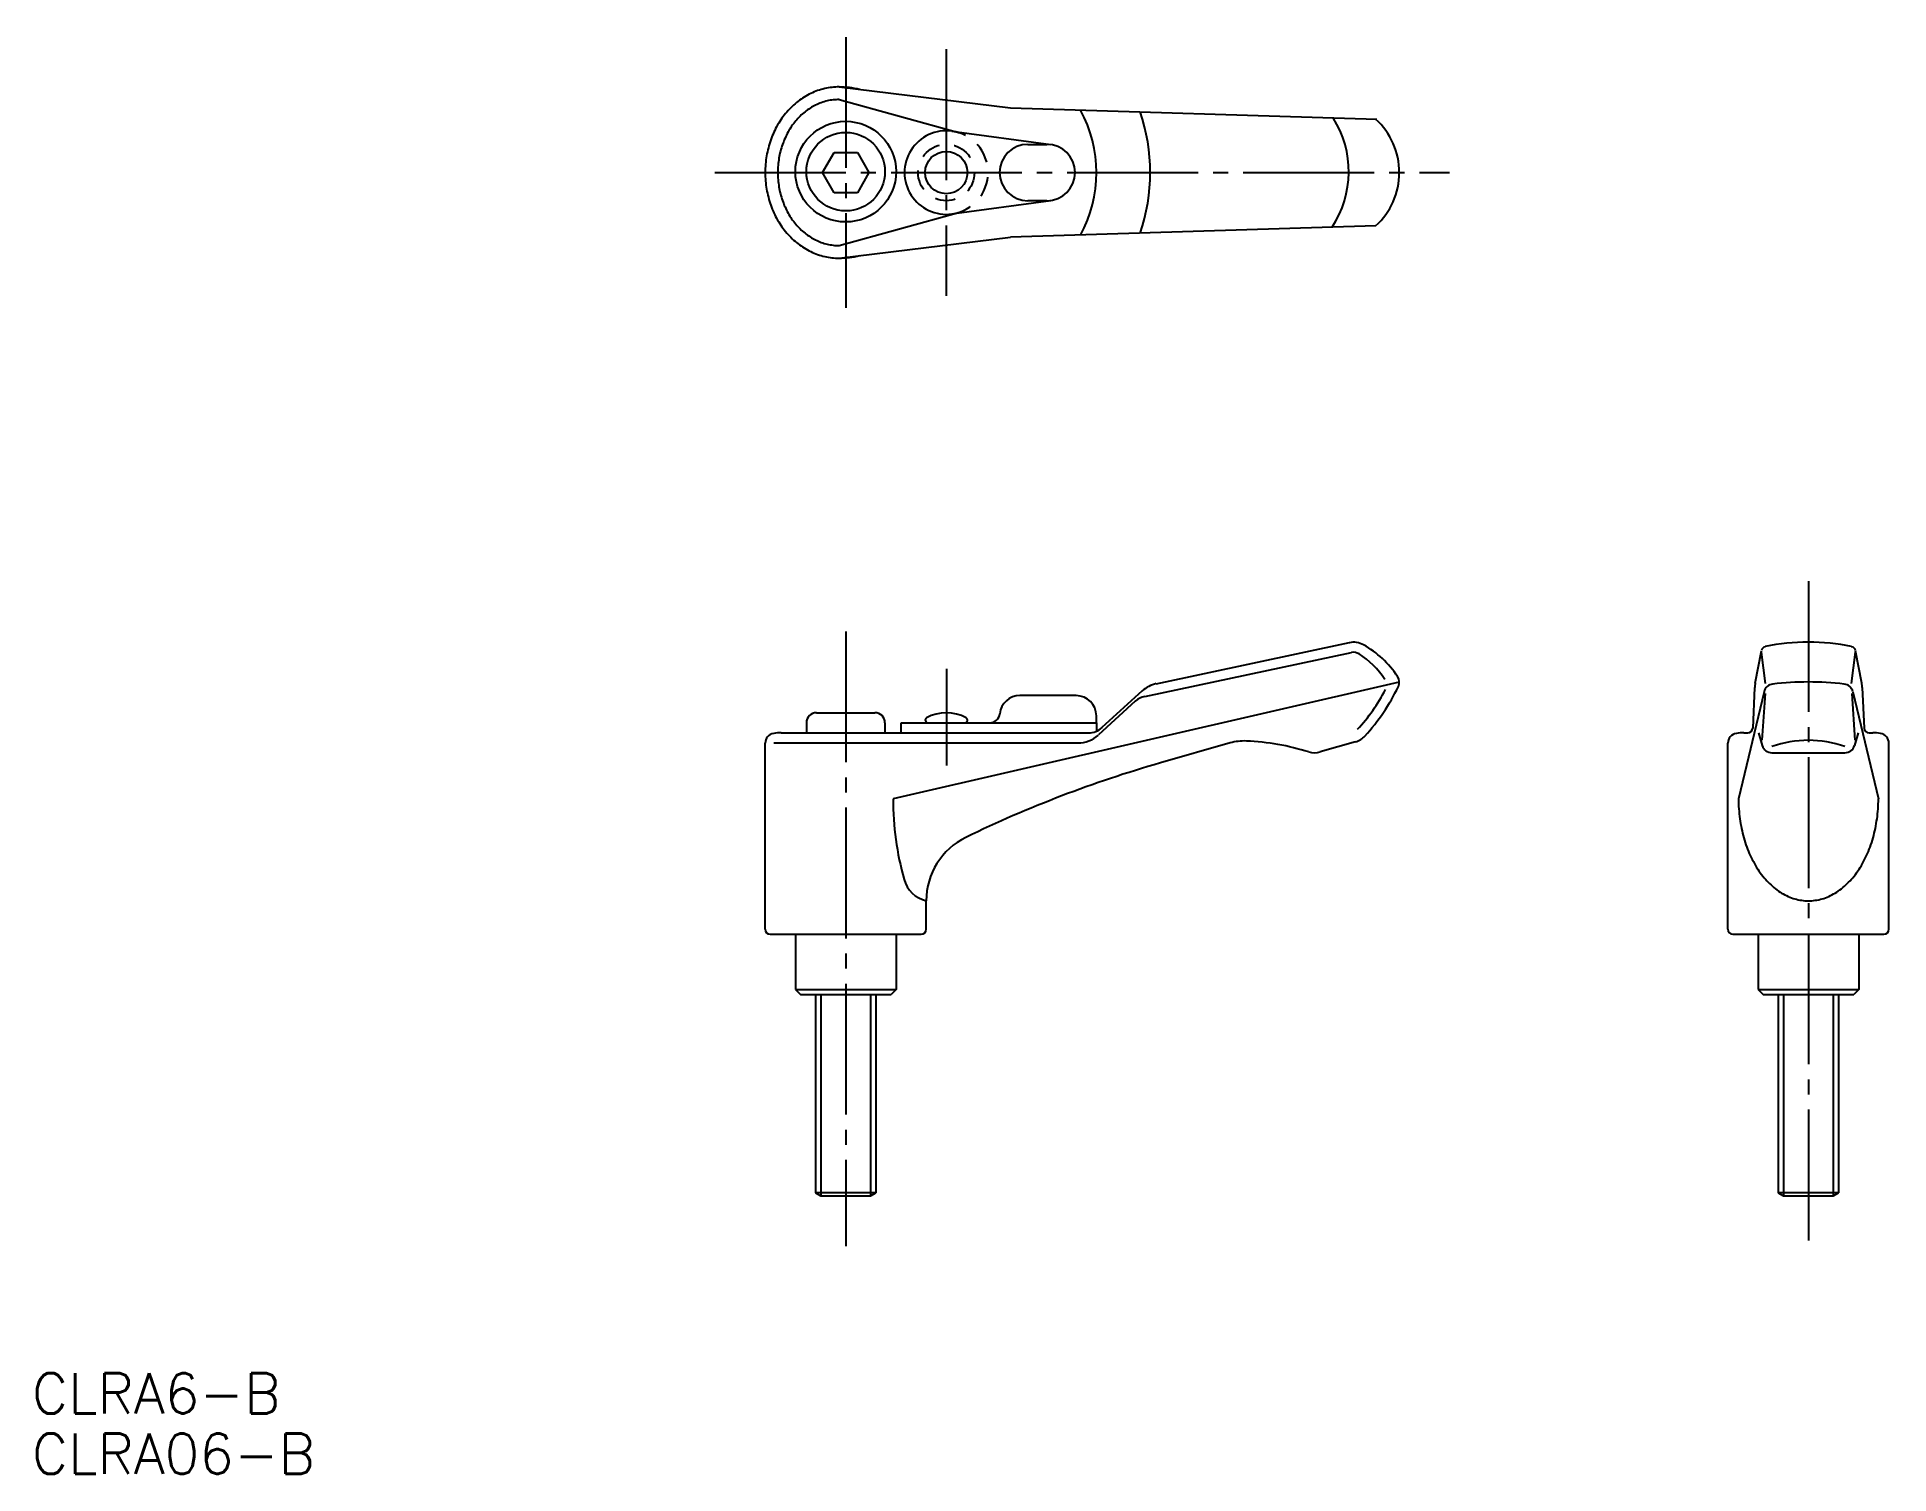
# Model space of a CAD drawing. Extents: x 58 to 242, y 183 to 326.
import ezdxf

# ---------------------------------------------------------------- set-up
doc = ezdxf.new("R2010")
doc.units = 0
doc.linetypes.add('CENTER', pattern=[17.5, 13, -1.5, 1.5, -1.5])
doc.linetypes.add('DASHED', pattern=[3.5, 2, -1.5])
doc.layers.get('0').update_dxf_attribs({"linetype": 'CONTINUOUS'})
doc.layers.add('CENTER', color=1, linetype='CENTER')
doc.styles.get("Standard").update_dxf_attribs({"font": 'txt.shx', "bigfont": '@extfont2.shx'})

msp = doc.modelspace()

# ---------------------------------------------------------------- linework, layer by layer
at = {"color": 7, "linetype": 'CONTINUOUS'}
for p, q in [((137.62, 320.58), (154.65, 318.51)), ((137.62, 319.33), (149.63, 316.01)), ((154.65, 318.51), (191.03, 317.37)), ((148.83, 316.2), (158.65, 314.86)), ((156.37, 314.88), (158.27, 314.88)), ((135.97, 312.08), (137.13, 314.08)), ((137.13, 314.08), (139.44, 314.08)), ((139.44, 314.08), (140.59, 312.08)), ((137.13, 310.08), (135.97, 312.08)), ((140.59, 312.08), (139.44, 310.08)), ((139.44, 310.08), (137.13, 310.08)), ((148.83, 307.97), (158.65, 309.31)), ((158.27, 309.28), (156.37, 309.28)), ((137.62, 304.83), (149.63, 308.16)), ((137.62, 303.58), (154.65, 305.65)), ((190.93, 306.79), (154.65, 305.65)), ((169.13, 261.31), (188.32, 265.39)), ((167.99, 260.05), (188.53, 264.41)), ((228.63, 261.35), (229.25, 264.59)), ((229.65, 261.33), (229.25, 264.43)), ((238.2, 261.33), (238.6, 264.43)), ((239.22, 261.35), (238.6, 264.59)), ((193.28, 261.47), (142.99, 249.86)), ((161.18, 260.13), (155.58, 260.13)), ((167.05, 259.57), (163.38, 256.22)), ((167.74, 260.6), (163.74, 256.96)), ((229.51, 260.51), (226.97, 249.86)), ((228.58, 260.93), (228.39, 256.91)), ((229.62, 260.33), (229.31, 255.69)), ((238.23, 260.33), (238.53, 255.69)), ((238.33, 260.51), (240.87, 249.86)), ((239.27, 260.93), (239.46, 256.91)), ((135.38, 258.43), (141.18, 258.43)), ((163.18, 257.43), (163.18, 258.13)), ((131.88, 256.43), (162.4, 256.43)), ((134.38, 257.43), (134.38, 256.43)), ((142.18, 257.43), (142.18, 256.43)), ((143.8, 257.43), (163.18, 257.43)), ((143.8, 256.43), (143.8, 257.43)), ((163.18, 257.43), (163.18, 256.6)), ((227.52, 256.43), (227.89, 256.43)), ((228.97, 256.43), (229.34, 255.17)), ((238.88, 256.43), (238.5, 255.17)), ((239.96, 256.43), (240.32, 256.43)), ((130.28, 236.93), (130.28, 255.39)), ((131.13, 255.43), (161.36, 255.43)), ((176.48, 255.43), (169.55, 253.44)), ((188.94, 255.54), (185.42, 254.53)), ((225.92, 236.93), (225.92, 255.39)), ((230.3, 254.45), (237.55, 254.45)), ((241.92, 236.93), (241.92, 255.39)), ((146.28, 236.93), (146.28, 239.75)), ((130.78, 236.43), (145.78, 236.43)), ((133.28, 236.43), (133.28, 230.93)), ((143.28, 236.43), (143.28, 230.93)), ((226.42, 236.43), (241.42, 236.43)), ((228.92, 236.43), (228.92, 230.93)), ((238.92, 236.43), (238.92, 230.93)), ((133.28, 230.93), (133.78, 230.43)), ((133.28, 230.93), (143.28, 230.93)), ((133.78, 230.43), (142.78, 230.43)), ((135.28, 230.43), (135.28, 210.73)), ((141.28, 230.43), (141.28, 210.73)), ((143.28, 230.93), (142.78, 230.43)), ((228.92, 230.93), (229.42, 230.43)), ((228.92, 230.93), (238.92, 230.93)), ((229.42, 230.43), (238.42, 230.43)), ((230.92, 230.43), (230.92, 210.73)), ((236.92, 230.43), (236.92, 210.73)), ((238.92, 230.93), (238.42, 230.43)), ((135.28, 210.73), (135.82, 210.43)), ((141.28, 210.73), (135.28, 210.73)), ((135.82, 210.43), (140.73, 210.43)), ((140.73, 210.43), (141.28, 210.73)), ((230.92, 210.73), (231.46, 210.43)), ((236.92, 210.73), (230.92, 210.73)), ((231.46, 210.43), (236.37, 210.43)), ((236.37, 210.43), (236.92, 210.73))]:
    msp.add_line(p, q, dxfattribs=at)
at = {"color": 3, "linetype": 'CONTINUOUS'}
for p, q in [((135.82, 230.43), (135.82, 210.43)), ((140.73, 230.43), (140.73, 210.43)), ((231.46, 230.43), (231.46, 210.43)), ((236.37, 230.43), (236.37, 210.43))]:
    msp.add_line(p, q, dxfattribs=at)
at = {"color": 7, "linetype": 'CONTINUOUS'}
for points in [[(137.62, 320.58, 0), (137.44, 320.58, 0), (137.26, 320.57, 0), (137.08, 320.56, 0), (136.9, 320.54, 0), (136.72, 320.52, 0), (136.54, 320.49, 0), (136.37, 320.46, 0), (136.19, 320.42, 0), (136.01, 320.38, 0), (135.84, 320.33, 0), (135.66, 320.28, 0), (135.49, 320.22, 0), (135.32, 320.15, 0), (135.15, 320.09, 0), (134.98, 320.01, 0), (134.81, 319.94, 0), (134.65, 319.86, 0), (134.48, 319.77, 0), (134.32, 319.68, 0), (134.16, 319.58, 0), (134, 319.48, 0), (133.85, 319.38, 0), (133.69, 319.26, 0), (133.54, 319.15, 0), (133.4, 319.03, 0), (133.25, 318.91, 0), (133.1, 318.79, 0), (132.96, 318.65, 0), (132.83, 318.52, 0), (132.69, 318.38, 0), (132.56, 318.24, 0), (132.43, 318.09, 0), (132.31, 317.94, 0), (132.18, 317.79, 0), (132.06, 317.64, 0), (131.95, 317.48, 0), (131.83, 317.31, 0), (131.72, 317.15, 0), (131.62, 316.98, 0), (131.52, 316.81, 0), (131.42, 316.63, 0), (131.32, 316.45, 0), (131.23, 316.27, 0), (131.15, 316.09, 0), (131.06, 315.91, 0), (130.99, 315.72, 0), (130.91, 315.53, 0), (130.84, 315.34, 0), (130.77, 315.14, 0), (130.71, 314.95, 0), (130.65, 314.75, 0), (130.6, 314.55, 0), (130.55, 314.35, 0), (130.5, 314.15, 0), (130.46, 313.95, 0), (130.42, 313.74, 0), (130.39, 313.54, 0), (130.36, 313.33, 0), (130.34, 313.12, 0), (130.32, 312.92, 0), (130.3, 312.71, 0), (130.29, 312.5, 0), (130.28, 312.29, 0), (130.28, 312.08, 0), (130.28, 311.88, 0), (130.29, 311.67, 0), (130.3, 311.46, 0), (130.32, 311.25, 0), (130.34, 311.04, 0), (130.36, 310.84, 0), (130.39, 310.63, 0), (130.42, 310.43, 0), (130.46, 310.22, 0), (130.5, 310.02, 0), (130.55, 309.82, 0), (130.6, 309.62, 0), (130.65, 309.42, 0), (130.71, 309.22, 0), (130.77, 309.02, 0), (130.84, 308.83, 0), (130.91, 308.64, 0), (130.99, 308.45, 0), (131.06, 308.26, 0), (131.15, 308.08, 0), (131.23, 307.89, 0), (131.32, 307.71, 0), (131.42, 307.54, 0), (131.52, 307.36, 0), (131.62, 307.19, 0), (131.72, 307.02, 0), (131.83, 306.86, 0), (131.95, 306.69, 0), (132.06, 306.53, 0), (132.18, 306.38, 0), (132.31, 306.22, 0), (132.43, 306.07, 0), (132.56, 305.93, 0), (132.69, 305.79, 0), (132.83, 305.65, 0), (132.96, 305.51, 0), (133.1, 305.38, 0), (133.25, 305.26, 0), (133.4, 305.13, 0), (133.54, 305.02, 0), (133.69, 304.9, 0), (133.85, 304.79, 0), (134, 304.69, 0), (134.16, 304.59, 0), (134.32, 304.49, 0), (134.48, 304.4, 0), (134.65, 304.31, 0), (134.81, 304.23, 0), (134.98, 304.15, 0), (135.15, 304.08, 0), (135.32, 304.01, 0), (135.49, 303.95, 0), (135.66, 303.89, 0), (135.84, 303.84, 0), (136.01, 303.79, 0), (136.19, 303.75, 0), (136.37, 303.71, 0), (136.54, 303.68, 0), (136.72, 303.65, 0), (136.9, 303.62, 0), (137.08, 303.61, 0), (137.26, 303.59, 0), (137.44, 303.59, 0), (137.62, 303.58, 0)], [(137.62, 319.33, 0), (137.47, 319.33, 0), (137.32, 319.32, 0), (137.17, 319.31, 0), (137.02, 319.3, 0), (136.88, 319.28, 0), (136.73, 319.26, 0), (136.58, 319.23, 0), (136.43, 319.19, 0), (136.29, 319.16, 0), (136.14, 319.12, 0), (136, 319.07, 0), (135.85, 319.02, 0), (135.71, 318.97, 0), (135.57, 318.91, 0), (135.43, 318.85, 0), (135.29, 318.78, 0), (135.15, 318.71, 0), (135.02, 318.64, 0), (134.88, 318.56, 0), (134.75, 318.48, 0), (134.62, 318.39, 0), (134.49, 318.3, 0), (134.36, 318.21, 0), (134.24, 318.11, 0), (134.11, 318.01, 0), (133.99, 317.91, 0), (133.87, 317.8, 0), (133.76, 317.69, 0), (133.64, 317.57, 0), (133.53, 317.46, 0), (133.42, 317.33, 0), (133.31, 317.21, 0), (133.21, 317.08, 0), (133.11, 316.95, 0), (133.01, 316.82, 0), (132.91, 316.68, 0), (132.82, 316.54, 0), (132.73, 316.4, 0), (132.64, 316.26, 0), (132.56, 316.11, 0), (132.48, 315.96, 0), (132.4, 315.81, 0), (132.32, 315.66, 0), (132.25, 315.5, 0), (132.18, 315.34, 0), (132.12, 315.18, 0), (132.05, 315.02, 0), (131.99, 314.86, 0), (131.94, 314.69, 0), (131.89, 314.53, 0), (131.84, 314.36, 0), (131.79, 314.19, 0), (131.75, 314.02, 0), (131.71, 313.85, 0), (131.68, 313.67, 0), (131.65, 313.5, 0), (131.62, 313.32, 0), (131.6, 313.15, 0), (131.58, 312.97, 0), (131.56, 312.8, 0), (131.55, 312.62, 0), (131.54, 312.44, 0), (131.53, 312.26, 0), (131.53, 312.08, 0), (131.53, 311.91, 0), (131.54, 311.73, 0), (131.55, 311.55, 0), (131.56, 311.37, 0), (131.58, 311.2, 0), (131.6, 311.02, 0), (131.62, 310.84, 0), (131.65, 310.67, 0), (131.68, 310.5, 0), (131.71, 310.32, 0), (131.75, 310.15, 0), (131.79, 309.98, 0), (131.84, 309.81, 0), (131.89, 309.64, 0), (131.94, 309.48, 0), (131.99, 309.31, 0), (132.05, 309.15, 0), (132.12, 308.98, 0), (132.18, 308.82, 0), (132.25, 308.67, 0), (132.32, 308.51, 0), (132.4, 308.36, 0), (132.48, 308.2, 0), (132.56, 308.06, 0), (132.64, 307.91, 0), (132.73, 307.76, 0), (132.82, 307.62, 0), (132.91, 307.49, 0), (133.01, 307.35, 0), (133.11, 307.21, 0), (133.21, 307.08, 0), (133.31, 306.96, 0), (133.42, 306.83, 0), (133.53, 306.71, 0), (133.64, 306.59, 0), (133.76, 306.48, 0), (133.87, 306.37, 0), (133.99, 306.26, 0), (134.11, 306.16, 0), (134.24, 306.06, 0), (134.36, 305.96, 0), (134.49, 305.87, 0), (134.62, 305.78, 0), (134.75, 305.69, 0), (134.88, 305.61, 0), (135.02, 305.53, 0), (135.15, 305.46, 0), (135.29, 305.39, 0), (135.43, 305.32, 0), (135.57, 305.26, 0), (135.71, 305.2, 0), (135.85, 305.15, 0), (136, 305.1, 0), (136.14, 305.05, 0), (136.29, 305.01, 0), (136.43, 304.97, 0), (136.58, 304.94, 0), (136.73, 304.91, 0), (136.88, 304.89, 0), (137.02, 304.87, 0), (137.17, 304.85, 0), (137.32, 304.84, 0), (137.47, 304.84, 0), (137.62, 304.83, 0)], [(226.97, 249.86, 0), (226.98, 249.62, 0), (226.98, 249.37, 0), (226.99, 249.12, 0), (227.01, 248.87, 0), (227.03, 248.62, 0), (227.05, 248.38, 0), (227.08, 248.13, 0), (227.11, 247.89, 0), (227.14, 247.65, 0), (227.18, 247.41, 0), (227.23, 247.17, 0), (227.27, 246.93, 0), (227.33, 246.69, 0), (227.38, 246.46, 0), (227.44, 246.22, 0), (227.5, 245.99, 0), (227.57, 245.76, 0), (227.64, 245.54, 0), (227.72, 245.31, 0), (227.79, 245.09, 0), (227.88, 244.88, 0), (227.96, 244.66, 0), (228.05, 244.45, 0), (228.15, 244.24, 0), (228.24, 244.04, 0), (228.34, 243.84, 0), (228.45, 243.64, 0), (228.55, 243.45, 0), (228.66, 243.26, 0), (228.78, 243.07, 0), (228.89, 242.89, 0), (229.01, 242.71, 0), (229.13, 242.54, 0), (229.26, 242.37, 0), (229.38, 242.2, 0), (229.51, 242.04, 0), (229.65, 241.89, 0), (229.78, 241.74, 0), (229.92, 241.59, 0), (230.06, 241.45, 0), (230.21, 241.32, 0), (230.35, 241.19, 0), (230.5, 241.06, 0), (230.65, 240.94, 0), (230.8, 240.83, 0), (230.95, 240.72, 0), (231.11, 240.62, 0), (231.26, 240.52, 0), (231.42, 240.43, 0), (231.58, 240.34, 0), (231.74, 240.26, 0), (231.91, 240.18, 0), (232.07, 240.11, 0), (232.24, 240.05, 0), (232.4, 239.99, 0), (232.57, 239.94, 0), (232.74, 239.9, 0), (232.9, 239.86, 0), (233.07, 239.82, 0), (233.24, 239.8, 0), (233.41, 239.78, 0), (233.58, 239.76, 0), (233.75, 239.75, 0), (233.92, 239.75, 0), (234.09, 239.75, 0), (234.26, 239.76, 0), (234.43, 239.78, 0), (234.6, 239.8, 0), (234.77, 239.82, 0), (234.94, 239.86, 0), (235.11, 239.9, 0), (235.28, 239.94, 0), (235.45, 239.99, 0), (235.61, 240.05, 0), (235.78, 240.11, 0), (235.94, 240.18, 0), (236.1, 240.26, 0), (236.26, 240.34, 0), (236.42, 240.43, 0), (236.58, 240.52, 0), (236.74, 240.62, 0), (236.89, 240.72, 0), (237.05, 240.83, 0), (237.2, 240.94, 0), (237.35, 241.06, 0), (237.5, 241.19, 0), (237.64, 241.32, 0), (237.78, 241.45, 0), (237.92, 241.59, 0), (238.06, 241.74, 0), (238.2, 241.89, 0), (238.33, 242.04, 0), (238.46, 242.2, 0), (238.59, 242.37, 0), (238.71, 242.54, 0), (238.84, 242.71, 0), (238.96, 242.89, 0), (239.07, 243.07, 0), (239.19, 243.26, 0), (239.29, 243.45, 0), (239.4, 243.64, 0), (239.5, 243.84, 0), (239.6, 244.04, 0), (239.7, 244.24, 0), (239.79, 244.45, 0), (239.88, 244.66, 0), (239.97, 244.88, 0), (240.05, 245.09, 0), (240.13, 245.31, 0), (240.21, 245.54, 0), (240.28, 245.76, 0), (240.34, 245.99, 0), (240.41, 246.22, 0), (240.47, 246.46, 0), (240.52, 246.69, 0), (240.57, 246.93, 0), (240.62, 247.17, 0), (240.66, 247.41, 0), (240.7, 247.65, 0), (240.74, 247.89, 0), (240.77, 248.13, 0), (240.8, 248.38, 0), (240.82, 248.62, 0), (240.84, 248.87, 0), (240.85, 249.12, 0), (240.86, 249.37, 0), (240.87, 249.62, 0), (240.87, 249.86, 0)]]:
    msp.add_polyline3d(points, dxfattribs=at)
for centre, radius in [((138.28, 312.17), 5), ((138.28, 312.17), 3.9), ((148.27, 312.08), 2.1)]:
    msp.add_circle(centre, radius, dxfattribs=at)
at = {"color": 3, "linetype": 'DASHED'}
msp.add_circle((148.27, 312.08), 2.8, dxfattribs=at)
at = {"color": 7, "linetype": 'CONTINUOUS'}
for centre, radius, start, end in [((137.62, 312.08), 8.5, 76.1333, 90), ((150.18, 312.08), 13, 331.4577, 28.5423), ((150.18, 312.08), 18.36, 340.8425, 19.1575), ((178.26, 312.17), 10, 326.5152, 32.2316), ((186.15, 312.08), 7.13, 312.088, 47.9119), ((148.27, 312.08), 4.15, 82.2414, 277.7586), ((156.37, 312.08), 2.8, 90, 270), ((158.27, 312.08), 2.8, 270, 90), ((137.62, 312.08), 8.5, 270, 283.8667), ((188.73, 263.43), 2, 60.5425, 102), ((184.8, 256.47), 10, 33.7866, 60.5425), ((229.74, 264.5), 0.5, 101.8909, 169.1905), ((233.92, 244.64), 20.8, 78.109, 101.891), ((238.11, 264.5), 0.5, 10.8095, 78.1091), ((188.73, 263.43), 1, 57.045, 102), ((184.38, 256.72), 9, 33.8973, 57.045), ((229.74, 264.5), 0.5, 187.408274999999, 187.4082819999994), ((169.76, 258.38), 3, 102, 132.3443), ((192.28, 261.47), 1, 334.6316, 33.7866), ((231.58, 260.79), 3, 169.1905, 177.254), ((230.49, 260.28), 1, 96.5345, 166.5927), ((233.92, 230.27), 31.21, 83.4655, 96.5345), ((237.36, 260.28), 1, 13.4073, 83.4655), ((236.27, 260.79), 3, 2.746, 10.8095), ((155.58, 258.13), 2, 90, 174.2608), ((161.18, 258.13), 2, 0, 90), ((168.4, 258.09), 2, 102, 132.3443), ((175.95, 269.05), 18, 317.0299, 332.4377), ((175.11, 269.61), 20, 317.5374, 334.6316), ((135.38, 257.43), 1, 90, 180), ((141.18, 257.43), 1, 0, 90), ((146.44, 257.69), 0.258, 119.4929, 270), ((148.28, 254.43), 4, 60.5071, 119.4929), ((150.12, 257.69), 0.258, 270, 60.5071), ((152.6, 258.43), 1, 270, 354.2608), ((131.28, 255.39), 1, 98.6269, 180), ((131.88, 251.43), 5, 90, 98.6269), ((161.36, 258.43), 3, 270, 312.3443), ((162.4, 258.43), 2, 270, 312.3443), ((188.39, 257.46), 2, 286, 317.5374), ((226.92, 255.39), 1, 98.6269, 180), ((227.52, 251.43), 5, 90, 98.6269), ((227.89, 256.93), 0.5, 270, 357.254), ((239.96, 256.93), 0.5, 182.746, 270), ((240.32, 251.43), 5, 81.3731, 90), ((240.92, 255.39), 1, 0, 81.3731), ((177.86, 250.62), 5, 87.3741, 106), ((176.94, 230.64), 25, 72.9197, 87.3741), ((184.87, 256.45), 2, 252.9197, 286), ((230.3, 255.45), 1, 196.5716, 270), ((233.92, 244.91), 10.78, 70.3595, 109.6405), ((237.55, 255.45), 1, 270, 343.4284), ((202.62, 138.09), 120, 106, 115.8905), ((172.99, 249.86), 30, 180, 195.4563), ((153.28, 239.75), 7, 115.8905, 180), ((146.97, 242.67), 3, 195.4563, 256.7668), ((130.78, 236.93), 0.5, 180, 270), ((145.78, 236.93), 0.5, 270, 0), ((226.42, 236.93), 0.5, 180, 270), ((241.42, 236.93), 0.5, 270, 0)]:
    msp.add_arc(centre, radius, start, end, dxfattribs=at)
at = {"color": 3, "linetype": 'DASHED'}
msp.add_arc((148.27, 312.08), 4.15, 277.7586, 82.2414, dxfattribs=at)
at = {"layer": 'CENTER', "color": 1, "linetype": 'CENTER'}
for p, q in [((138.28, 325.54), (138.28, 298.63)), ((148.27, 324.33), (148.27, 299.84)), ((125.28, 312.08), (198.28, 312.08)), ((233.92, 271.51), (233.92, 205.43)), ((138.28, 266.51), (138.28, 205.43)), ((148.28, 262.78), (148.28, 253.18))]:
    msp.add_line(p, q, dxfattribs=at)

# ---------------------------------------------------------------- texts
at = {"color": 7, "linetype": 'CONTINUOUS'}
for s, p in [('CLRA6-B', (57.43, 188.82)), ('CLRA06-B', (57.43, 182.82))]:
    msp.add_text(s, height=4, dxfattribs=at).set_placement(p)

doc.saveas('drawing.dxf')
